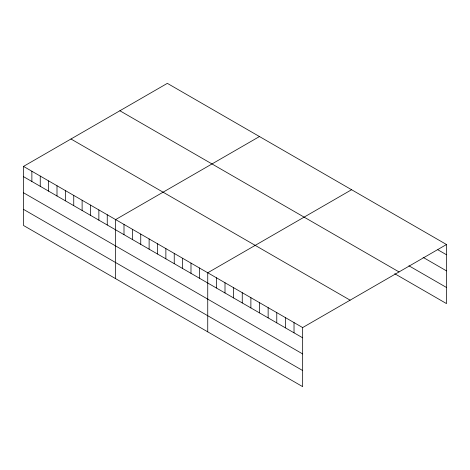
<?xml version="1.0" encoding="UTF-8"?>
<svg xmlns="http://www.w3.org/2000/svg" width="470" height="470" viewBox="0 0 470 470"><rect width="100%" height="100%" fill="white"/><g stroke="black" fill="none" stroke-linecap="round" stroke-linejoin="round"><path stroke-width="0.7" d="M23.5 166.404L302.656 327.572L302.656 386.646L23.5 225.477L23.5 166.404L167.343 83.355L446.5 244.523L446.5 303.596L394.73 273.71M259.469 136.541L115.62 219.59L115.62 278.663M351.589 189.721L207.74 272.77L207.74 331.849M302.656 327.572L446.5 244.523M437.87 249.782L446.5 254.763M423.082 257.354L446.5 270.879M408.906 265.779L446.5 287.481M119.879 110.761L399.03 271.93M70.97 138.997L350.121 300.166M23.5 176.644L302.656 337.812M23.5 192.759L302.656 353.928M23.5 209.362L302.656 370.53M294.026 322.59L294.026 332.831M285.396 317.608L285.396 327.849M276.771 312.626L276.771 322.866M268.141 307.644L268.141 317.885M259.511 302.662L259.511 312.903M250.886 297.68L250.886 307.921M242.256 292.698L242.256 302.938M233.625 287.716L233.625 297.957M225.001 282.734L225.001 292.975M216.37 277.752L216.37 287.993M199.368 267.935L199.368 278.181M190.99 263.1L190.99 273.346M182.618 258.265L182.618 268.511M174.241 253.43L174.241 263.676M165.869 248.595L165.869 258.841M157.491 243.766L157.491 254.006M149.119 238.93L149.119 249.171M140.747 234.095L140.747 244.335M132.37 229.26L132.37 239.5M123.998 224.425L123.998 234.665M107.248 214.755L107.248 224.995M98.87 209.92L98.87 220.16M90.498 205.084L90.498 215.325M82.121 200.249L82.121 210.489M73.749 195.414L73.749 205.654M65.371 190.579L65.371 200.819M56.999 185.744L56.999 195.984M48.622 180.909L48.622 191.149M40.25 176.074L40.25 186.314M31.872 171.239L31.872 181.479"/></g></svg>
